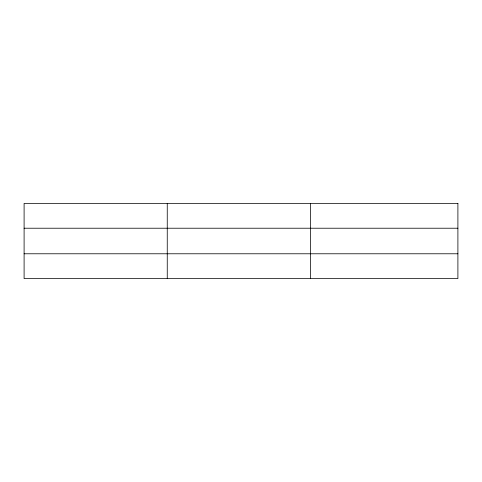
<?xml version="1.0" encoding="UTF-8"?>
<svg xmlns="http://www.w3.org/2000/svg" width="482" height="482" viewBox="0 0 482 482"><rect width="100%" height="100%" fill="white"/><g stroke="black" fill="none" stroke-linecap="round" stroke-linejoin="round"><path stroke-width="0.72" d="M167.254 203.41L167.254 278.59M310.408 203.41L310.408 278.59M24.1 228.221L457.9 228.221M24.1 253.779L457.9 253.779M457.9 203.41L457.9 278.59L24.1 278.59L24.1 203.41L457.9 203.41"/></g></svg>
